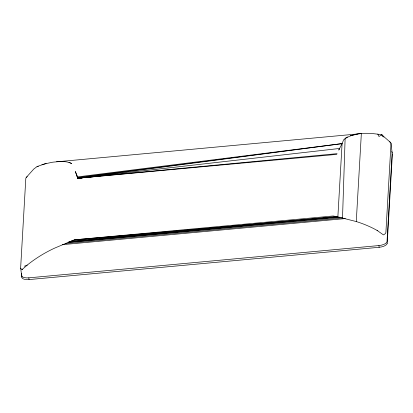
<?xml version="1.0" encoding="UTF-8"?>
<svg xmlns="http://www.w3.org/2000/svg" width="413" height="413" viewBox="0 0 413 413"><rect width="100%" height="100%" fill="white"/><g stroke="black" fill="none" stroke-linecap="round" stroke-linejoin="round"><path stroke-width="0.62" d="M21.698 273.468L21.584 275.399A7.511 3.072 -7 0 0 28.838 277.841M29.049 279.58A7.511 3.072 -7 0 1 21.822 277.133L21.874 275.848M389.588 141.84A7.532 3.082 -7 0 1 391.003 143.59L385.892 232.338A8.053 3.294 -7 0 1 383.44 234.899L377.059 230.387L373.672 228.58A105.279 95.801 3.3 0 0 356.269 221.554L337.865 216.887L342.088 143.616L343.637 139.79C354.147 131.546 369.243 132.743 381.782 134.803L390.512 142.454M356.269 221.554L361.344 133.621L52.756 162.18L44.589 163.915L37.051 166.584L33.706 169.113L26.349 177.353M392.138 152.769L387.017 241.512A7.986 3.268 -7 0 1 378.928 245.57L28.838 277.835L29.055 279.575L379.139 247.299A7.986 3.268 -7 0 0 387.213 243.257M387.234 243.252L392.35 154.508A7.48 3.061 -7 0 0 392.133 153.729M27.227 176.666A6.546 2.679 -7 0 0 25.807 178.431L20.65 267.784A7.584 3.103 -7 0 0 22.075 269.544L28.218 264.284A133.218 121.226 3.3 0 1 54.593 248.141L74.268 239.855L333.177 215.989L337.865 216.887L68.207 242.219L339.414 217.217M347.472 136.94L345.123 138.283L342.522 217.883L65.233 243.443M24.346 266.22L27.268 265.063M41.914 164.792L46.173 163.553M350.301 135.794L357.369 134.122M79.528 178.013L77.82 178.24L75.393 171.596L77.82 178.24L336.729 154.374L337.044 153.672L79.528 178.013L342.088 143.616L338.774 150.079L339.558 148.468L77.82 178.24L76.395 174.265M77.608 177.59L342.088 143.616L77.391 176.934M79.993 177.957L83.323 177.616M89.27 177.094L77.82 178.24L100.08 176.072M37.051 166.584L38.337 166.465M71.346 240.991L336.239 216.572M69.224 241.786L246.711 225.333L246.675 224.832M62.42 244.651L345.273 218.58M74.268 239.855L337.865 216.887M56.602 161.71C61.656 161.385 67.009 161.189 71.671 163.491L68.95 162.428M377.059 230.387L377.807 230.464M22.075 269.544L22.7 269.792M383.951 137.131L381.782 134.803L378.979 136.517L377.807 134.06M390.966 143.192L392.097 152.371M378.928 245.565L379.139 247.299M20.691 268.187L21.801 277.133M391.638 151.633A7.48 3.061 -7 0 1 392.118 152.774M382.996 136.28L381.782 134.803L382.975 136.275"/></g></svg>
